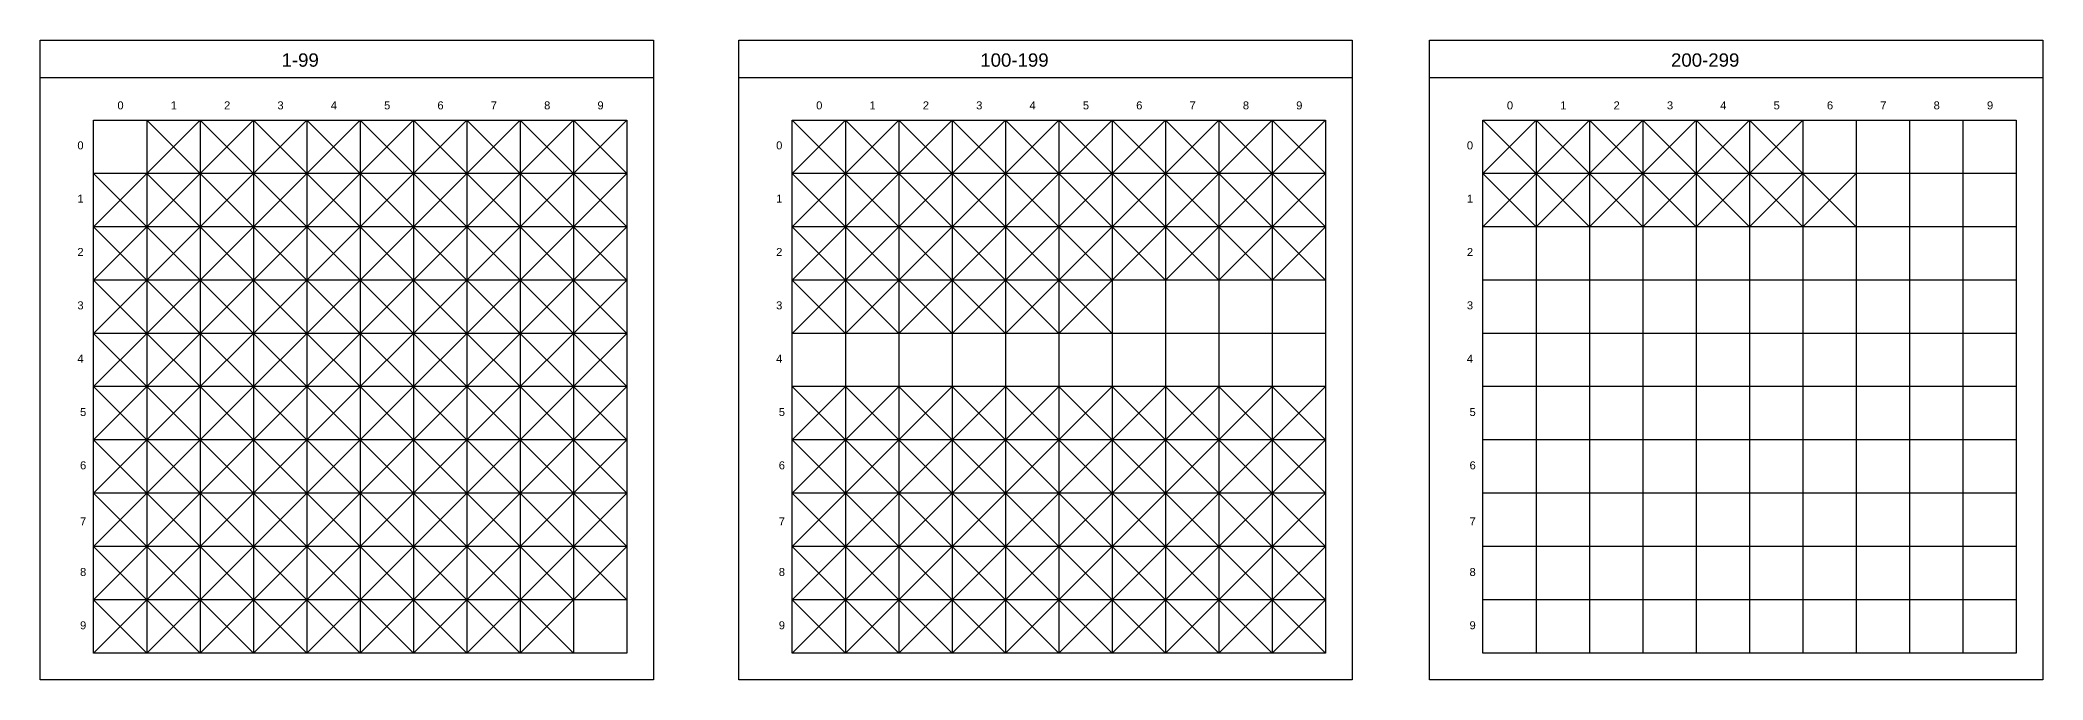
# Model space of a CAD drawing. Header units: millimetres. Extents: x 1674 to 4134, y 3039 to 4116.
# Drawn here: x 1694 to 2069.5, y 3920 to 4040 of the extents above; entities that cross this region are included whole.
import ezdxf
from ezdxf.enums import TextEntityAlignment as Align

# ---------------------------------------------------------------- set-up
doc = ezdxf.new("R2010")
doc.units = ezdxf.units.MM
doc.layers.get('0').update_dxf_attribs({"lineweight": 13})
doc.layers.add('Аппаратура', color=7, linetype='Continuous', lineweight=20)
doc.layers.add('Рамки', color=7, linetype='Continuous', lineweight=25)
doc.styles.get("Standard").update_dxf_attribs({"font": 'arial.ttf'})

msp = doc.modelspace()

# ---------------------------------------------------------------- linework, layer by layer
at = {"layer": 'Аппаратура'}
for p, q in [((1714, 4025), (1724, 4015)), ((1724, 4025), (1714, 4015)), ((1724, 4025), (1734, 4015)), ((1734, 4025), (1724, 4015)), ((1734, 4025), (1744, 4015)), ((1744, 4025), (1734, 4015)), ((1744, 4025), (1754, 4015)), ((1754, 4025), (1744, 4015)), ((1754, 4025), (1764, 4015)), ((1764, 4025), (1754, 4015)), ((1764, 4025), (1774, 4015)), ((1774, 4025), (1764, 4015)), ((1774, 4025), (1784, 4015)), ((1784, 4025), (1774, 4015)), ((1784, 4025), (1794, 4015)), ((1794, 4025), (1784, 4015)), ((1794, 4025), (1804, 4015)), ((1804, 4025), (1794, 4015)), ((1835, 4025), (1845, 4015)), ((1845, 4025), (1835, 4015)), ((1845, 4025), (1855, 4015)), ((1855, 4025), (1845, 4015)), ((1855, 4025), (1865, 4015)), ((1865, 4025), (1855, 4015)), ((1865, 4025), (1875, 4015)), ((1875, 4025), (1865, 4015)), ((1875, 4025), (1885, 4015)), ((1885, 4025), (1875, 4015)), ((1885, 4025), (1895, 4015)), ((1895, 4025), (1885, 4015)), ((1895, 4025), (1905, 4015)), ((1905, 4025), (1895, 4015)), ((1905, 4025), (1915, 4015)), ((1915, 4025), (1905, 4015)), ((1915, 4025), (1925, 4015)), ((1925, 4025), (1915, 4015)), ((1925, 4025), (1935, 4015)), ((1935, 4025), (1925, 4015)), ((1964.5, 4025), (1974.5, 4015)), ((1974.5, 4025), (1964.5, 4015)), ((1974.5, 4025), (1984.5, 4015)), ((1984.5, 4025), (1974.5, 4015)), ((1984.5, 4025), (1994.5, 4015)), ((1994.5, 4025), (1984.5, 4015)), ((1994.5, 4025), (2004.5, 4015)), ((2004.5, 4025), (1994.5, 4015)), ((2004.5, 4025), (2014.5, 4015)), ((2014.5, 4025), (2004.5, 4015)), ((2014.5, 4025), (2024.5, 4015)), ((2024.5, 4025), (2014.5, 4015)), ((1704, 4015), (1714, 4005)), ((1714, 4015), (1704, 4005)), ((1714, 4015), (1724, 4005)), ((1724, 4015), (1714, 4005)), ((1724, 4015), (1734, 4005)), ((1734, 4015), (1724, 4005)), ((1734, 4015), (1744, 4005)), ((1744, 4015), (1734, 4005)), ((1744, 4015), (1754, 4005)), ((1754, 4015), (1744, 4005)), ((1754, 4015), (1764, 4005)), ((1764, 4015), (1754, 4005)), ((1764, 4015), (1774, 4005)), ((1774, 4015), (1764, 4005)), ((1774, 4015), (1784, 4005)), ((1784, 4015), (1774, 4005)), ((1784, 4015), (1794, 4005)), ((1794, 4015), (1784, 4005)), ((1794, 4015), (1804, 4005)), ((1804, 4015), (1794, 4005)), ((1835, 4015), (1845, 4005)), ((1845, 4015), (1835, 4005)), ((1845, 4015), (1855, 4005)), ((1855, 4015), (1845, 4005)), ((1855, 4015), (1865, 4005)), ((1865, 4015), (1855, 4005)), ((1865, 4015), (1875, 4005)), ((1875, 4015), (1865, 4005)), ((1875, 4015), (1885, 4005)), ((1885, 4015), (1875, 4005)), ((1885, 4015), (1895, 4005)), ((1895, 4015), (1885, 4005)), ((1895, 4015), (1905, 4005)), ((1905, 4015), (1895, 4005)), ((1905, 4015), (1915, 4005)), ((1915, 4015), (1905, 4005)), ((1915, 4015), (1925, 4005)), ((1925, 4015), (1915, 4005)), ((1925, 4015), (1935, 4005)), ((1935, 4015), (1925, 4005)), ((1964.5, 4015), (1974.5, 4005)), ((1974.5, 4015), (1964.5, 4005)), ((1974.5, 4015), (1984.5, 4005)), ((1984.5, 4015), (1974.5, 4005)), ((1984.5, 4015), (1994.5, 4005)), ((1994.5, 4015), (1984.5, 4005)), ((1994.5, 4015), (2004.5, 4005)), ((2004.5, 4015), (1994.5, 4005)), ((2004.5, 4015), (2014.5, 4005)), ((2014.5, 4015), (2004.5, 4005)), ((2014.5, 4015), (2024.5, 4005)), ((2024.5, 4015), (2014.5, 4005)), ((2024.5, 4015), (2034.5, 4005)), ((2034.5, 4015), (2024.5, 4005)), ((1704, 4005), (1714, 3995)), ((1714, 4005), (1704, 3995)), ((1714, 4005), (1724, 3995)), ((1724, 4005), (1714, 3995)), ((1724, 4005), (1734, 3995)), ((1734, 4005), (1724, 3995)), ((1734, 4005), (1744, 3995)), ((1744, 4005), (1734, 3995)), ((1744, 4005), (1754, 3995)), ((1754, 4005), (1744, 3995)), ((1754, 4005), (1764, 3995)), ((1764, 4005), (1754, 3995)), ((1764, 4005), (1774, 3995)), ((1774, 4005), (1764, 3995)), ((1774, 4005), (1784, 3995)), ((1784, 4005), (1774, 3995)), ((1784, 4005), (1794, 3995)), ((1794, 4005), (1784, 3995)), ((1794, 4005), (1804, 3995)), ((1804, 4005), (1794, 3995)), ((1835, 4005), (1845, 3995)), ((1845, 4005), (1835, 3995)), ((1845, 4005), (1855, 3995)), ((1855, 4005), (1845, 3995)), ((1855, 4005), (1865, 3995)), ((1865, 4005), (1855, 3995)), ((1865, 4005), (1875, 3995)), ((1875, 4005), (1865, 3995)), ((1875, 4005), (1885, 3995)), ((1885, 4005), (1875, 3995)), ((1885, 4005), (1895, 3995)), ((1895, 4005), (1885, 3995)), ((1895, 4005), (1905, 3995)), ((1905, 4005), (1895, 3995)), ((1905, 4005), (1915, 3995)), ((1915, 4005), (1905, 3995)), ((1915, 4005), (1925, 3995)), ((1925, 4005), (1915, 3995)), ((1925, 4005), (1935, 3995)), ((1935, 4005), (1925, 3995)), ((1704, 3995), (1714, 3985)), ((1714, 3995), (1704, 3985)), ((1714, 3995), (1724, 3985)), ((1724, 3995), (1714, 3985)), ((1724, 3995), (1734, 3985)), ((1734, 3995), (1724, 3985)), ((1734, 3995), (1744, 3985)), ((1744, 3995), (1734, 3985)), ((1744, 3995), (1754, 3985)), ((1754, 3995), (1744, 3985)), ((1754, 3995), (1764, 3985)), ((1764, 3995), (1754, 3985)), ((1764, 3995), (1774, 3985)), ((1774, 3995), (1764, 3985)), ((1774, 3995), (1784, 3985)), ((1784, 3995), (1774, 3985)), ((1784, 3995), (1794, 3985)), ((1794, 3995), (1784, 3985)), ((1794, 3995), (1804, 3985)), ((1804, 3995), (1794, 3985)), ((1835, 3995), (1845, 3985)), ((1845, 3995), (1835, 3985)), ((1845, 3995), (1855, 3985)), ((1855, 3995), (1845, 3985)), ((1855, 3995), (1865, 3985)), ((1865, 3995), (1855, 3985)), ((1865, 3995), (1875, 3985)), ((1875, 3995), (1865, 3985)), ((1875, 3995), (1885, 3985)), ((1885, 3995), (1875, 3985)), ((1885, 3995), (1895, 3985)), ((1895, 3995), (1885, 3985)), ((1704, 3985), (1714, 3975)), ((1714, 3985), (1704, 3975)), ((1714, 3985), (1724, 3975)), ((1724, 3985), (1714, 3975)), ((1724, 3985), (1734, 3975)), ((1734, 3985), (1724, 3975)), ((1734, 3985), (1744, 3975)), ((1744, 3985), (1734, 3975)), ((1744, 3985), (1754, 3975)), ((1754, 3985), (1744, 3975)), ((1754, 3985), (1764, 3975)), ((1764, 3985), (1754, 3975)), ((1764, 3985), (1774, 3975)), ((1774, 3985), (1764, 3975)), ((1774, 3985), (1784, 3975)), ((1784, 3985), (1774, 3975)), ((1784, 3985), (1794, 3975)), ((1794, 3985), (1784, 3975)), ((1794, 3985), (1804, 3975)), ((1804, 3985), (1794, 3975)), ((1704, 3975), (1714, 3965)), ((1714, 3975), (1704, 3965)), ((1714, 3975), (1724, 3965)), ((1724, 3975), (1714, 3965)), ((1724, 3975), (1734, 3965)), ((1734, 3975), (1724, 3965)), ((1734, 3975), (1744, 3965)), ((1744, 3975), (1734, 3965)), ((1744, 3975), (1754, 3965)), ((1754, 3975), (1744, 3965)), ((1754, 3975), (1764, 3965)), ((1764, 3975), (1754, 3965)), ((1764, 3975), (1774, 3965)), ((1774, 3975), (1764, 3965)), ((1774, 3975), (1784, 3965)), ((1784, 3975), (1774, 3965)), ((1784, 3975), (1794, 3965)), ((1794, 3975), (1784, 3965)), ((1794, 3975), (1804, 3965)), ((1804, 3975), (1794, 3965)), ((1835, 3975), (1845, 3965)), ((1845, 3975), (1835, 3965)), ((1845, 3975), (1855, 3965)), ((1855, 3975), (1845, 3965)), ((1855, 3975), (1865, 3965)), ((1865, 3975), (1855, 3965)), ((1865, 3975), (1875, 3965)), ((1875, 3975), (1865, 3965)), ((1875, 3975), (1885, 3965)), ((1885, 3975), (1875, 3965)), ((1885, 3975), (1895, 3965)), ((1895, 3975), (1885, 3965)), ((1895, 3975), (1905, 3965)), ((1905, 3975), (1895, 3965)), ((1905, 3975), (1915, 3965)), ((1915, 3975), (1905, 3965)), ((1915, 3975), (1925, 3965)), ((1925, 3975), (1915, 3965)), ((1925, 3975), (1935, 3965)), ((1935, 3975), (1925, 3965)), ((1704, 3965), (1714, 3955)), ((1714, 3965), (1704, 3955)), ((1714, 3965), (1724, 3955)), ((1724, 3965), (1714, 3955)), ((1724, 3965), (1734, 3955)), ((1734, 3965), (1724, 3955)), ((1734, 3965), (1744, 3955)), ((1744, 3965), (1734, 3955)), ((1744, 3965), (1754, 3955)), ((1754, 3965), (1744, 3955)), ((1754, 3965), (1764, 3955)), ((1764, 3965), (1754, 3955)), ((1764, 3965), (1774, 3955)), ((1774, 3965), (1764, 3955)), ((1774, 3965), (1784, 3955)), ((1784, 3965), (1774, 3955)), ((1784, 3965), (1794, 3955)), ((1794, 3965), (1784, 3955)), ((1794, 3965), (1804, 3955)), ((1804, 3965), (1794, 3955)), ((1835, 3965), (1845, 3955)), ((1845, 3965), (1835, 3955)), ((1845, 3965), (1855, 3955)), ((1855, 3965), (1845, 3955)), ((1855, 3965), (1865, 3955)), ((1865, 3965), (1855, 3955)), ((1865, 3965), (1875, 3955)), ((1875, 3965), (1865, 3955)), ((1875, 3965), (1885, 3955)), ((1885, 3965), (1875, 3955)), ((1885, 3965), (1895, 3955)), ((1895, 3965), (1885, 3955)), ((1895, 3965), (1905, 3955)), ((1905, 3965), (1895, 3955)), ((1905, 3965), (1915, 3955)), ((1915, 3965), (1905, 3955)), ((1915, 3965), (1925, 3955)), ((1925, 3965), (1915, 3955)), ((1925, 3965), (1935, 3955)), ((1935, 3965), (1925, 3955)), ((1704, 3955), (1714, 3945)), ((1714, 3955), (1704, 3945)), ((1714, 3955), (1724, 3945)), ((1724, 3955), (1714, 3945)), ((1724, 3955), (1734, 3945)), ((1734, 3955), (1724, 3945)), ((1734, 3955), (1744, 3945)), ((1744, 3955), (1734, 3945)), ((1744, 3955), (1754, 3945)), ((1754, 3955), (1744, 3945)), ((1754, 3955), (1764, 3945)), ((1764, 3955), (1754, 3945)), ((1764, 3955), (1774, 3945)), ((1774, 3955), (1764, 3945)), ((1774, 3955), (1784, 3945)), ((1784, 3955), (1774, 3945)), ((1784, 3955), (1794, 3945)), ((1794, 3955), (1784, 3945)), ((1794, 3955), (1804, 3945)), ((1804, 3955), (1794, 3945)), ((1835, 3955), (1845, 3945)), ((1845, 3955), (1835, 3945)), ((1845, 3955), (1855, 3945)), ((1855, 3955), (1845, 3945)), ((1855, 3955), (1865, 3945)), ((1865, 3955), (1855, 3945)), ((1865, 3955), (1875, 3945)), ((1875, 3955), (1865, 3945)), ((1875, 3955), (1885, 3945)), ((1885, 3955), (1875, 3945)), ((1885, 3955), (1895, 3945)), ((1895, 3955), (1885, 3945)), ((1895, 3955), (1905, 3945)), ((1905, 3955), (1895, 3945)), ((1905, 3955), (1915, 3945)), ((1915, 3955), (1905, 3945)), ((1915, 3955), (1925, 3945)), ((1925, 3955), (1915, 3945)), ((1925, 3955), (1935, 3945)), ((1935, 3955), (1925, 3945)), ((1704, 3945), (1714, 3935)), ((1714, 3945), (1704, 3935)), ((1714, 3945), (1724, 3935)), ((1724, 3945), (1714, 3935)), ((1724, 3945), (1734, 3935)), ((1734, 3945), (1724, 3935)), ((1734, 3945), (1744, 3935)), ((1744, 3945), (1734, 3935)), ((1744, 3945), (1754, 3935)), ((1754, 3945), (1744, 3935)), ((1754, 3945), (1764, 3935)), ((1764, 3945), (1754, 3935)), ((1764, 3945), (1774, 3935)), ((1774, 3945), (1764, 3935)), ((1774, 3945), (1784, 3935)), ((1784, 3945), (1774, 3935)), ((1784, 3945), (1794, 3935)), ((1794, 3945), (1784, 3935)), ((1794, 3945), (1804, 3935)), ((1804, 3945), (1794, 3935)), ((1835, 3945), (1845, 3935)), ((1845, 3945), (1835, 3935)), ((1845, 3945), (1855, 3935)), ((1855, 3945), (1845, 3935)), ((1855, 3945), (1865, 3935)), ((1865, 3945), (1855, 3935)), ((1865, 3945), (1875, 3935)), ((1875, 3945), (1865, 3935)), ((1875, 3945), (1885, 3935)), ((1885, 3945), (1875, 3935)), ((1885, 3945), (1895, 3935)), ((1895, 3945), (1885, 3935)), ((1895, 3945), (1905, 3935)), ((1905, 3945), (1895, 3935)), ((1905, 3945), (1915, 3935)), ((1915, 3945), (1905, 3935)), ((1915, 3945), (1925, 3935)), ((1925, 3945), (1915, 3935)), ((1925, 3945), (1935, 3935)), ((1935, 3945), (1925, 3935)), ((1704, 3935), (1714, 3925)), ((1714, 3935), (1704, 3925)), ((1714, 3935), (1724, 3925)), ((1724, 3935), (1714, 3925)), ((1724, 3935), (1734, 3925)), ((1734, 3935), (1724, 3925)), ((1734, 3935), (1744, 3925)), ((1744, 3935), (1734, 3925)), ((1744, 3935), (1754, 3925)), ((1754, 3935), (1744, 3925)), ((1754, 3935), (1764, 3925)), ((1764, 3935), (1754, 3925)), ((1764, 3935), (1774, 3925)), ((1774, 3935), (1764, 3925)), ((1774, 3935), (1784, 3925)), ((1784, 3935), (1774, 3925)), ((1784, 3935), (1794, 3925)), ((1794, 3935), (1784, 3925)), ((1835, 3935), (1845, 3925)), ((1845, 3935), (1835, 3925)), ((1845, 3935), (1855, 3925)), ((1855, 3935), (1845, 3925)), ((1855, 3935), (1865, 3925)), ((1865, 3935), (1855, 3925)), ((1865, 3935), (1875, 3925)), ((1875, 3935), (1865, 3925)), ((1875, 3935), (1885, 3925)), ((1885, 3935), (1875, 3925)), ((1885, 3935), (1895, 3925)), ((1895, 3935), (1885, 3925)), ((1895, 3935), (1905, 3925)), ((1905, 3935), (1895, 3925)), ((1905, 3935), (1915, 3925)), ((1915, 3935), (1905, 3925)), ((1915, 3935), (1925, 3925)), ((1925, 3935), (1915, 3925)), ((1925, 3935), (1935, 3925)), ((1935, 3935), (1925, 3925))]:
    msp.add_line(p, q, dxfattribs=at)
at = {"layer": 'Рамки'}
for p, q in [((1694, 4033), (1809, 4033)), ((1825, 4033), (1940, 4033)), ((1954.5, 4033), (2069.5, 4033)), ((1714, 4025), (1714, 3925)), ((1724, 4025), (1724, 3925)), ((1734, 4025), (1734, 3925)), ((1744, 4025), (1744, 3925)), ((1754, 4025), (1754, 3925)), ((1764, 4025), (1764, 3925)), ((1774, 4025), (1774, 3925)), ((1784, 4025), (1784, 3925)), ((1794, 4025), (1794, 3925)), ((1845, 4025), (1845, 3925)), ((1855, 4025), (1855, 3925)), ((1865, 4025), (1865, 3925)), ((1875, 4025), (1875, 3925)), ((1885, 4025), (1885, 3925)), ((1895, 4025), (1895, 3925)), ((1905, 4025), (1905, 3925)), ((1915, 4025), (1915, 3925)), ((1925, 4025), (1925, 3925)), ((1974.5, 4025), (1974.5, 3925)), ((1984.5, 4025), (1984.5, 3925)), ((1994.5, 4025), (1994.5, 3925)), ((2004.5, 4025), (2004.5, 3925)), ((2014.5, 4025), (2014.5, 3925)), ((2024.5, 4025), (2024.5, 3925)), ((2034.5, 4025), (2034.5, 3925)), ((2044.5, 4025), (2044.5, 3925)), ((2054.5, 4025), (2054.5, 3925)), ((1804, 4015), (1704, 4015)), ((1935, 4015), (1835, 4015)), ((2064.5, 4015), (1964.5, 4015)), ((1804, 4005), (1704, 4005)), ((1935, 4005), (1835, 4005)), ((2064.5, 4005), (1964.5, 4005)), ((1804, 3995), (1704, 3995)), ((1935, 3995), (1835, 3995)), ((2064.5, 3995), (1964.5, 3995)), ((1804, 3985), (1704, 3985)), ((1935, 3985), (1835, 3985)), ((2064.5, 3985), (1964.5, 3985)), ((1804, 3975), (1704, 3975)), ((1935, 3975), (1835, 3975)), ((2064.5, 3975), (1964.5, 3975)), ((1804, 3965), (1704, 3965)), ((1935, 3965), (1835, 3965)), ((2064.5, 3965), (1964.5, 3965)), ((1804, 3955), (1704, 3955)), ((1935, 3955), (1835, 3955)), ((2064.5, 3955), (1964.5, 3955)), ((1804, 3945), (1704, 3945)), ((1935, 3945), (1835, 3945)), ((2064.5, 3945), (1964.5, 3945)), ((1804, 3935), (1704, 3935)), ((1935, 3935), (1835, 3935)), ((2064.5, 3935), (1964.5, 3935))]:
    msp.add_line(p, q, dxfattribs=at)
for points in [[(1694, 4040), (1809, 4040), (1809, 3920), (1694, 3920)], [(1825, 4040), (1940, 4040), (1940, 3920), (1825, 3920)], [(1954.5, 4040), (2069.5, 4040), (2069.5, 3920), (1954.5, 3920)], [(1704, 4025), (1804, 4025), (1804, 3925), (1704, 3925)], [(1835, 4025), (1935, 4025), (1935, 3925), (1835, 3925)], [(1964.5, 4025), (2064.5, 4025), (2064.5, 3925), (1964.5, 3925)]]:
    msp.add_lwpolyline(points, close=True, dxfattribs=at)

# ---------------------------------------------------------------- texts
for s, p in [('1-99', (1739.27, 4035)), ('100-199', (1870.27, 4035)), ('200-299', (1999.77, 4035))]:
    msp.add_text(s, height=2.5).set_placement(p)
for s, p in [('0', (1708.5, 4027)), ('1', (1718.5, 4027)), ('2', (1728.5, 4027)), ('3', (1738.5, 4027)), ('4', (1748.5, 4027)), ('5', (1758.5, 4027)), ('6', (1768.5, 4027)), ('7', (1778.5, 4027)), ('8', (1788.5, 4027)), ('9', (1798.5, 4027)), ('0', (1839.5, 4027)), ('1', (1849.5, 4027)), ('2', (1859.5, 4027)), ('3', (1869.5, 4027)), ('4', (1879.5, 4027)), ('5', (1889.5, 4027)), ('6', (1899.5, 4027)), ('7', (1909.5, 4027)), ('8', (1919.5, 4027)), ('9', (1929.5, 4027)), ('0', (1969, 4027)), ('1', (1979, 4027)), ('2', (1989, 4027)), ('3', (1999, 4027)), ('4', (2009, 4027)), ('5', (2019, 4027)), ('6', (2029, 4027)), ('7', (2039, 4027)), ('8', (2049, 4027)), ('9', (2059, 4027))]:
    msp.add_text(s, height=1.5, dxfattribs=at).set_placement(p)
for s, p in [('0', (1701.58, 4021)), ('0', (1832.58, 4021)), ('0', (1962.08, 4021)), ('1', (1701.58, 4011)), ('1', (1832.58, 4011)), ('1', (1962.08, 4011)), ('2', (1701.58, 4001)), ('2', (1832.58, 4001)), ('2', (1962.08, 4001)), ('3', (1701.58, 3991)), ('3', (1832.58, 3991)), ('3', (1962.08, 3991)), ('4', (1701.58, 3981)), ('4', (1832.58, 3981)), ('4', (1962.08, 3981)), ('5', (1702.08, 3971)), ('5', (1833.08, 3971)), ('5', (1962.58, 3971)), ('6', (1702.08, 3961)), ('6', (1833.08, 3961)), ('6', (1962.58, 3961)), ('7', (1702.08, 3950.5)), ('7', (1833.08, 3950.5)), ('7', (1962.58, 3950.5)), ('8', (1702.08, 3941)), ('8', (1833.08, 3941)), ('8', (1962.58, 3941)), ('9', (1702.08, 3931)), ('9', (1833.08, 3931)), ('9', (1962.58, 3931))]:
    msp.add_text(s, height=1.5, dxfattribs=at).set_placement(p, align=Align.TOP_CENTER)

doc.saveas('drawing.dxf')
